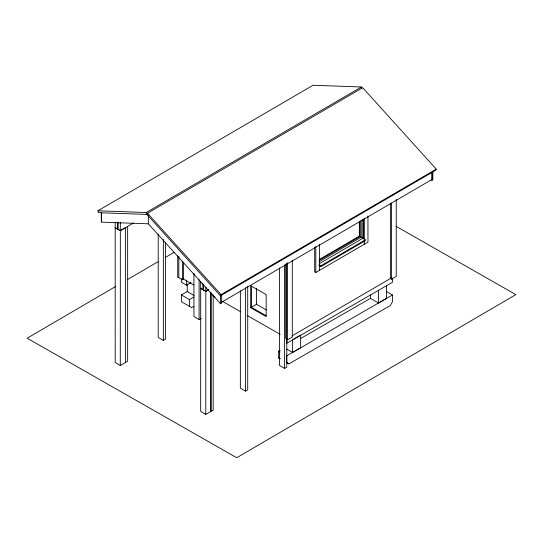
<?xml version="1.0" encoding="UTF-8"?>
<svg xmlns="http://www.w3.org/2000/svg" width="543" height="543" viewBox="0 0 543 543"><rect width="100%" height="100%" fill="white"/><g stroke="black" fill="none" stroke-linecap="round" stroke-linejoin="round"><path stroke-width="0.81" d="M97.889 210.786L146.264 212.517L146.888 214.404L220.444 295.833L435.615 170.305L436.239 169.131L362.683 87.694L147.506 213.223L146.888 214.404L98.507 212.68L97.889 210.786L313.06 85.258L361.434 86.989L361.848 88.244M220.444 295.833L221.069 294.659L436.239 169.131M146.264 212.517L361.434 86.989M133.517 222.983L120.342 230.673L120.281 365.507L125.419 362.541M115.557 286.534L27.15 338.201L236.741 457.742L515.85 294.625L395.976 226.255M127.245 279.699L157.938 261.767M165.242 257.497L174.011 252.373M177.724 255.896L177.724 277.066L182.516 279.801L183.609 279.163L183.609 262.201M208.763 289.663L205.838 291.374L200.679 288.421L205.783 291.374L208.716 289.684M221.659 302.179L432.628 179.095L432.628 171.479M148.348 215.137L148.348 223.831L220.567 303.781L221.659 303.143L221.659 294.449M158.217 233.992L158.217 337.447L163.355 340.42L165.547 339.144L165.547 242.477M319.236 259.493L359.351 236.09L359.351 221.693M319.243 260.335L360.09 236.51L360.09 221.266M318.877 261.821L361.183 237.142L361.183 220.207M319.264 263.722L363.029 238.194L365.235 239.877L365.235 240.725L320.743 266.681L318.693 265.507M320.743 266.681L320.743 265.839L365.235 239.877M250.683 307.745L250.683 285.733L266.165 294.577L266.165 316.589L250.683 307.745L256.52 304.345L256.52 288.258M314.702 247.513L314.702 271.887L315.809 272.518L367.964 242.09L367.964 216.039M291.91 335.981L391.109 278.111M285.706 264.251L285.706 338.757L287.546 339.809L292.29 337.04L292.29 260.029M390.376 203.204L390.376 278.539L391.483 279.17L396.227 276.401L396.227 199.383M181.389 278.851L181.389 282.238L186.52 285.197L190.919 282.659M193.858 306.367L191.659 307.637L181.389 301.711L181.389 294.937L187.987 291.123M181.389 294.937L189.453 299.593L193.858 297.048M193.946 273.305L193.946 316.555L199.098 319.535L201.304 318.266M293.308 339.334L300.646 335.106L300.646 347.805L292.575 352.461L286.718 349.068M370.462 294.971L370.462 298.358L378.519 303.021L386.589 298.372L386.589 285.666M279.441 267.903L279.441 365.432L284.593 368.419L286.792 367.149L286.792 339.158M240.359 290.634L240.359 388.17L245.517 391.15L247.717 389.881L247.717 286.412M200.679 281.647L200.679 411.404L205.783 414.35L210.915 411.39L210.915 292.657M278.647 357.952L280.12 358.794L278.647 357.952L278.647 351.178L280.12 350.33M300.686 338.499L370.462 298.351M392.467 294.985L286.697 355.841L286.697 362.615L288.903 363.885L390.261 305.566L392.467 301.759L392.467 294.985L386.609 291.598M148.348 223.831L101.303 222.148L101.303 212.666M359.351 236.09L360.09 236.51M361.014 237.047L363.029 238.194M256.052 304.073L266.28 309.917M250.947 307.053L266.294 315.822M182.855 278.729L193.837 285M212.87 295.881L215.062 297.13M222.386 301.317L240.685 311.77M247.275 315.537L280.215 334.352M193.851 295.365L187.254 291.55L187.254 283.928M278.647 351.178L280.113 352.027M286.711 362.615L288.903 363.885M120.281 365.507L115.184 362.554L115.184 222.644M319.087 264.57L320.743 265.839M147.506 213.223L221.069 294.659M432.819 171.255L432.819 179.95L431.719 180.588L431.719 172.681M392.474 278.05L392.474 282.285L286.887 343.244L286.887 339.008M391.483 202.994L391.483 279.17M378.519 290.322L378.519 303.021M364.312 218.171L364.312 244.221M363.206 219.216L363.206 238.547M363.029 219.141L363.029 238.615M319.46 244.336L319.46 270.394M315.809 246.468L315.809 272.518M292.575 339.762L292.575 352.461M287.546 262.792L287.546 339.809M286.439 263.233L286.439 339.178M284.593 264.95L284.593 368.419M251.416 286.154L251.416 307.318M245.517 287.681L245.517 391.15M220.567 295.087L220.567 303.781M213.175 294.808L213.175 410.155L210.969 411.424L210.969 292.684M205.838 287.138L205.783 414.35M203.625 284.179L203.625 290.111M202.892 283.758L202.892 289.69M199.098 279.679L199.098 319.535M189.453 299.593L189.453 306.367M186.52 280.12L186.52 285.197M182.516 261.142L182.516 279.801M178.83 256.527L178.83 277.697M163.355 239.511L163.355 340.42M127.646 226.458L127.646 361.292L125.46 362.568L125.419 227.714L120.281 230.673L115.184 227.721L120.281 230.673L120.342 222.202M118.13 222.637L118.13 229.411M117.39 222.216L117.39 228.983M101.493 212.591L101.493 221.055"/></g></svg>
